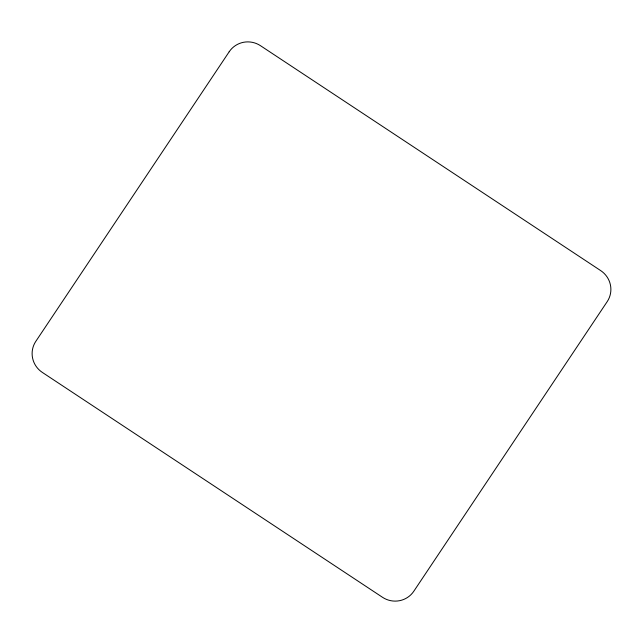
<?xml version="1.0" encoding="UTF-8"?>
<svg xmlns="http://www.w3.org/2000/svg" width="643" height="643" viewBox="0 0 643 643"><rect width="100%" height="100%" fill="white"/><g stroke="black" fill="none" stroke-linecap="round" stroke-linejoin="round"><path stroke-width="0.96" d="M229.189 51.762L35.815 341.345A22.666 22.312 25 0 0 42.317 372.401L382.521 597.307A22.666 22.312 25 0 0 413.811 591.239L607.185 301.655A22.666 22.312 25 0 0 600.683 270.599L260.479 45.693A22.666 22.312 25 0 0 229.189 51.762"/></g></svg>
